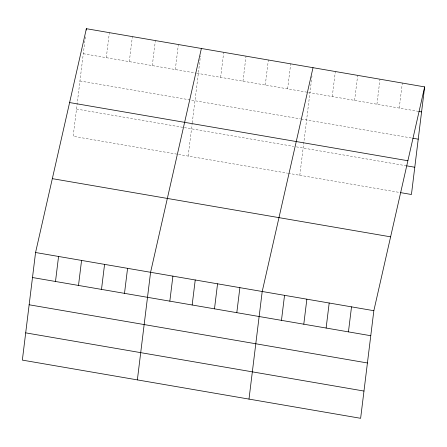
<?xml version="1.0" encoding="UTF-8"?>
<svg xmlns="http://www.w3.org/2000/svg" width="447" height="447" viewBox="0 0 447 447"><rect width="100%" height="100%" fill="white"/><g stroke="black" fill="none" stroke-linecap="round" stroke-linejoin="round"><path stroke-width="0.34" stroke-dasharray="2.23 1.68" d="M85.371 36.81L73.157 136.301L287.628 173.196M106.302 57.669L109.37 32.653M129.306 61.625L132.373 36.609M152.31 65.586L155.377 40.565M175.308 69.542L178.381 44.527M188.17 156.087L192.176 123.484M192.26 122.813L200.474 55.92M220.639 77.337L223.712 52.321M242.967 81.181L246.04 56.166M265.294 85.019L268.362 60.004M287.617 88.864L290.69 63.843M299.803 175.291L312.023 75.8M332.272 96.541L335.345 71.526M354.6 100.385L357.673 75.37M376.927 104.224L379.995 79.208M399.249 108.068L402.322 83.047M83.298 53.713L196.283 73.152M196.959 73.263L307.916 92.356M308.592 92.468L418.196 111.325M79.952 80.968L300.513 118.908M301.189 119.025L411.469 137.994M76.504 109.046L293.679 146.404M296.383 146.873L405.988 165.725M288.304 173.307L399.26 192.4"/><path stroke-width="0.67" d="M35.564 252.51L22.35 360.109L360.628 418.303L373.843 310.699L424.65 86.891L86.372 28.697L35.564 252.51L373.843 310.699M86.204 30.05L86.372 28.697M55.495 281.481L58.563 256.466M78.499 285.437L81.566 260.422M101.497 289.393L104.57 264.378M124.501 293.355L127.574 268.334M137.363 379.894L150.578 272.296L201.385 48.483M169.832 301.149L172.905 276.134M192.16 304.994L195.233 279.973M214.487 308.832L217.555 283.817M236.809 312.671L239.883 287.656M248.996 399.098L262.21 291.494L313.017 67.687M281.465 320.354L284.538 295.338M303.792 324.192L306.865 299.177M326.12 328.037L329.188 303.021M348.442 331.875L351.515 306.86M424.65 86.891L411.436 194.495L400.613 192.629M418.873 111.443L421.577 111.906M412.821 138.229L418.23 139.162M69.603 102.553L407.882 160.747M406.664 165.843L414.782 167.239M52.327 178.649L390.611 236.843M32.491 277.526L370.77 335.719M29.144 304.776L367.423 362.97M25.697 332.859L363.975 391.052"/></g></svg>
